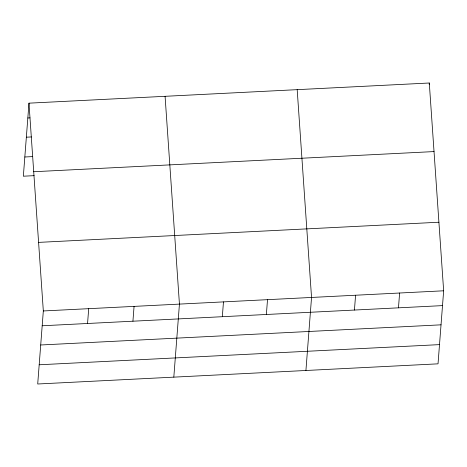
<?xml version="1.0" encoding="UTF-8"?>
<svg xmlns="http://www.w3.org/2000/svg" width="467" height="467" viewBox="0 0 467 467"><rect width="100%" height="100%" fill="white"/><g stroke="black" fill="none" stroke-linecap="round" stroke-linejoin="round"><path stroke-width="0.7" d="M28.972 103.166L43.326 310.958L37.71 383.997L438.028 363.834L443.65 290.795L429.29 83.003L28.972 103.166L23.35 176.205L34.155 175.662M87.557 323.491L88.701 308.669M132.926 321.208L134.07 306.387M173.817 377.138L179.439 304.105L165.079 96.313M222.333 316.702L223.471 301.886M266.371 314.484L267.509 299.668M305.926 370.489L311.542 297.45L297.187 89.658M354.441 310.053L355.58 295.232M398.474 307.835L399.612 293.013M429.185 84.416L429.29 83.003M27.827 117.988L29.987 117.877M26.35 137.199L31.394 136.942M24.827 156.994L32.748 156.591M33.706 171.733L434.03 151.577M38.592 242.385L438.91 222.228M43.326 310.958L443.65 290.795M42.188 325.773L442.512 305.616M40.711 344.985L441.029 324.828M39.187 364.78L439.511 344.623"/></g></svg>
